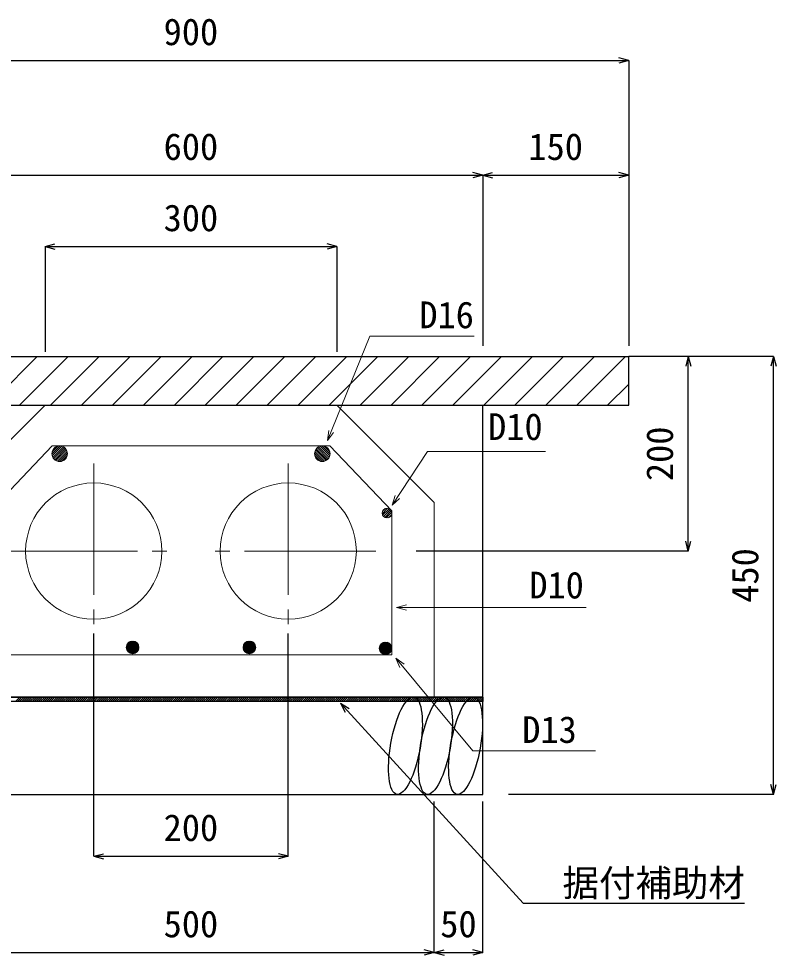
# Model space of a CAD drawing. Units: millimetres, scale not verified. Extents: x -9755 to 16726, y -7413 to 4835.
# Drawn here: x 6517 to 7296, y -5604 to -4642 of the extents above; entities that cross this region are included whole.
import ezdxf
from ezdxf.enums import TextEntityAlignment as Align

# ---------------------------------------------------------------- set-up
doc = ezdxf.new("R2010")
doc.units = ezdxf.units.MM
doc.header["$LTSCALE"] = 15
doc.linetypes.add('CHAIN2', pattern=[12, 9, -1, 1, -1])
doc.layers.add('0-1_ブロック', color=2, linetype='Continuous', lineweight=18)
doc.layers.add('0-A', color=7, linetype='Continuous', lineweight=18)
for name, color, linetype in [('0-3_鉄筋', 7, 'Continuous'), ('0-5_ｼﾞｮｲﾝﾄ詳細図', 7, 'Continuous'), ('0-6_寸法', 4, 'Continuous'), ('0-B', 4, 'Continuous')]:
    doc.layers.add(name, color=color, linetype=linetype)
doc.styles.add('ＭＳ ゴシック', font='')
doc.styles.get('ＭＳ ゴシック').set_extended_font_data('MS Gothic')

msp = doc.modelspace()

# ---------------------------------------------------------------- linework, layer by layer
at = {"layer": '0-1_ブロック', "color": 3}
for p, q in [((6543.8, -5038.66), (6443.8, -5138.66)), ((6543.8, -5038.66), (6843.8, -5038.66)), ((6843.8, -5038.66), (6943.8, -5138.66))]:
    msp.add_line(p, q, dxfattribs=at)
at = {"layer": '0-1_ブロック'}
for p, q in [((6550.95, -5080.66), (6487.3, -5147.47)), ((6550.82, -5089.16), (6559.31, -5080.67)), ((6551, -5086.85), (6557, -5080.86)), ((6551.14, -5090.96), (6561.11, -5081)), ((6551.76, -5092.46), (6562.6, -5081.62)), ((6552.61, -5093.73), (6563.87, -5082.47)), ((6553.67, -5094.8), (6564.94, -5083.53)), ((6554.93, -5095.66), (6565.8, -5084.79)), ((6556.42, -5096.29), (6566.44, -5086.27)), ((6558.2, -5096.63), (6566.78, -5088.05)), ((6829.4, -5096.63), (6820.82, -5088.05)), ((6831.18, -5096.29), (6821.16, -5086.27)), ((6832.67, -5095.66), (6821.8, -5084.79)), ((6833.93, -5094.8), (6822.66, -5083.53)), ((6834.98, -5093.73), (6823.73, -5082.47)), ((6835.84, -5092.46), (6824.99, -5081.62)), ((6836.46, -5090.96), (6826.49, -5081)), ((6836.78, -5089.16), (6828.29, -5080.67)), ((6836.59, -5086.85), (6830.6, -5080.86)), ((6560.47, -5096.48), (6566.62, -5090.33)), ((6827.13, -5096.48), (6820.98, -5090.33)), ((6890.37, -5150.25), (6895.93, -5144.69)), ((6890.69, -5147.81), (6893.5, -5145.01)), ((6890.86, -5151.88), (6897.57, -5145.18)), ((6891.74, -5153.13), (6898.81, -5146.06)), ((6892.94, -5154.05), (6899.73, -5147.26)), ((6900.3, -5295.16), (6900.3, -5147.47)), ((6894.52, -5154.59), (6900.27, -5148.84)), ((6896.79, -5154.44), (6900.12, -5151.11)), ((6627.3, -5287.91), (6634.05, -5281.16)), ((6627.43, -5286.37), (6632.51, -5281.28)), ((6627.47, -5289.15), (6635.3, -5281.33)), ((6627.82, -5290.22), (6636.36, -5281.68)), ((6628.31, -5291.14), (6637.28, -5282.17)), ((6628.52, -5283.86), (6630.01, -5282.38)), ((6759.29, -5291.14), (6750.31, -5282.17)), ((6759.77, -5290.22), (6751.24, -5281.68)), ((6760.12, -5289.15), (6752.3, -5281.33)), ((6760.29, -5287.91), (6753.55, -5281.16)), ((6760.17, -5286.37), (6755.09, -5281.28)), ((6759.08, -5283.86), (6757.59, -5282.38)), ((6900.12, -5290.15), (6892.3, -5282.33)), ((6900.29, -5288.91), (6893.55, -5282.16)), ((6900.17, -5287.37), (6895.09, -5282.28)), ((6628.92, -5291.95), (6638.09, -5282.78)), ((6629.64, -5292.65), (6638.79, -5283.49)), ((6630.46, -5293.23), (6639.38, -5284.32)), ((6631.41, -5293.7), (6639.84, -5285.27)), ((6632.5, -5294.03), (6640.17, -5286.36)), ((6633.78, -5294.16), (6640.3, -5287.64)), ((6635.4, -5293.96), (6640.1, -5289.25)), ((6753.81, -5294.16), (6747.3, -5287.64)), ((6755.1, -5294.03), (6747.43, -5286.36)), ((6752.2, -5293.96), (6747.5, -5289.25)), ((6756.19, -5293.7), (6747.75, -5285.27)), ((6757.14, -5293.23), (6748.22, -5284.32)), ((6757.96, -5292.65), (6748.81, -5283.49)), ((6758.68, -5291.95), (6749.51, -5282.78)), ((6893.81, -5295.16), (6887.3, -5288.64)), ((6895.1, -5295.03), (6887.43, -5287.36)), ((6892.2, -5294.96), (6887.5, -5290.25)), ((6896.19, -5294.7), (6887.75, -5286.27)), ((6897.14, -5294.23), (6888.22, -5285.32)), ((6897.96, -5293.65), (6888.81, -5284.49)), ((6898.68, -5292.95), (6889.51, -5283.78)), ((6899.29, -5292.14), (6890.31, -5283.17)), ((6899.77, -5291.22), (6891.24, -5282.68)), ((6899.08, -5284.86), (6897.59, -5283.38)), ((6487.3, -5295.16), (6900.3, -5295.16))]:
    msp.add_line(p, q, dxfattribs=at)
at = {"layer": '0-1_ブロック', "color": 7, "linetype": 'CHAIN2'}
for p, q in [((6593.8, -5098.66), (6593.8, -5278.66)), ((6793.8, -5098.66), (6793.8, -5278.66)), ((6503.8, -5188.66), (6683.8, -5188.66)), ((6883.8, -5188.66), (6703.8, -5188.66))]:
    msp.add_line(p, q, dxfattribs=at)
at = {"layer": '0-1_ブロック'}
msp.add_lwpolyline([(6550.95, -5080.66), (6836.65, -5080.66), (6900.3, -5147.47)], dxfattribs=at)
at = {"layer": '0-1_ブロック', "color": 3}
msp.add_lwpolyline([(6443.8, -5338.66), (6943.8, -5338.66), (6943.8, -5138.66)], dxfattribs=at)
at = {"layer": '0-1_ブロック'}
for centre, radius in [((6558.8, -5088.66), 8), ((6828.8, -5088.66), 8), ((6895.34, -5149.66), 5), ((6633.8, -5287.66), 6.5), ((6753.8, -5287.66), 6.5), ((6893.8, -5288.66), 6.5)]:
    msp.add_circle(centre, radius, dxfattribs=at)
at = {"layer": '0-1_ブロック', "color": 7}
for centre in [(6593.8, -5188.66), (6793.8, -5188.66)]:
    msp.add_circle(centre, 70, dxfattribs=at)
at = {"layer": '0-3_鉄筋'}
for p, q in [((6243.8, -4988.66), (7143.8, -4988.66)), ((6485.77, -5038.66), (6535.77, -4988.66)), ((6517.59, -5038.66), (6567.59, -4988.66)), ((6549.41, -5038.66), (6599.41, -4988.66)), ((6581.23, -5038.66), (6631.23, -4988.66)), ((6613.05, -5038.66), (6663.05, -4988.66)), ((6644.87, -5038.66), (6694.87, -4988.66)), ((6676.69, -5038.66), (6726.69, -4988.66)), ((6708.51, -5038.66), (6758.51, -4988.66)), ((6740.33, -5038.66), (6790.33, -4988.66)), ((6772.15, -5038.66), (6822.15, -4988.66)), ((6803.97, -5038.66), (6853.97, -4988.66)), ((6835.79, -5038.66), (6885.79, -4988.66)), ((6867.61, -5038.66), (6917.61, -4988.66)), ((6899.43, -5038.66), (6949.43, -4988.66)), ((6931.25, -5038.66), (6981.25, -4988.66)), ((6963.07, -5038.66), (7013.07, -4988.66)), ((6994.89, -5038.66), (7044.89, -4988.66)), ((7026.71, -5038.66), (7076.71, -4988.66)), ((7058.53, -5038.66), (7108.53, -4988.66)), ((7090.35, -5038.66), (7140.35, -4988.66)), ((7143.8, -5038.66), (7143.8, -4988.66)), ((7122.17, -5038.66), (7143.8, -5017.03)), ((6243.8, -5038.66), (7143.8, -5038.66))]:
    msp.add_line(p, q, dxfattribs=at)
at = {"layer": '0-5_ｼﾞｮｲﾝﾄ詳細図'}
for p, q in [((6993.8, -5438.66), (6993.8, -5038.66)), ((6993.8, -5338.66), (6393.8, -5338.66)), ((6393.8, -5438.66), (6993.8, -5438.66))]:
    msp.add_line(p, q, dxfattribs=at)
for centre in [(6914.28, -5388.65), (6945.18, -5388.65), (6976.09, -5388.65)]:
    msp.add_ellipse(centre, major_axis=(8.81, 49.96), ratio=0.3, dxfattribs=at)
at = {"layer": '0-6_寸法'}
for p, q in [((6243.8, -4684.61), (7143.8, -4684.61)), ((7143.8, -4684.61), (7133.66, -4681.9)), ((7143.8, -4684.61), (7133.66, -4687.33)), ((7143.8, -4684.61), (7143.8, -4802.56)), ((6993.8, -4802.56), (6983.66, -4799.84)), ((6993.8, -4802.56), (7003.94, -4799.84)), ((7143.8, -4802.56), (7133.66, -4799.84)), ((6393.8, -4802.56), (6993.8, -4802.56)), ((6993.8, -4802.56), (6983.66, -4805.27)), ((6993.8, -4802.56), (6993.8, -4977.69)), ((6993.8, -4802.56), (7143.8, -4802.56)), ((6993.8, -4802.56), (7003.94, -4805.27)), ((7143.8, -4802.56), (7133.66, -4805.27)), ((7143.8, -4802.56), (7143.8, -4977.69)), ((6543.8, -4875.76), (6553.94, -4873.04)), ((6543.8, -4875.76), (6843.8, -4875.76)), ((6543.8, -4875.76), (6553.94, -4878.48)), ((6543.8, -4875.76), (6543.8, -4983.86)), ((6843.8, -4875.76), (6833.66, -4873.04)), ((6843.8, -4875.76), (6833.66, -4878.48)), ((6843.8, -4875.76), (6843.8, -4983.86)), ((7292.81, -4988.66), (7143.8, -4988.66)), ((7205.09, -4988.66), (7202.38, -4998.8)), ((7205.09, -5188.66), (7205.09, -4988.66)), ((7205.09, -4988.66), (7207.81, -4998.8)), ((7292.81, -4988.66), (7290.09, -4998.8)), ((7292.81, -5438.66), (7292.81, -4988.66)), ((7292.81, -4988.66), (7295.53, -4998.8)), ((7205.09, -5188.66), (7202.38, -5178.51)), ((7205.09, -5188.66), (7207.81, -5178.51)), ((7205.09, -5188.66), (6925.14, -5188.66)), ((6593.8, -5502.26), (6593.8, -5273.27)), ((6793.8, -5502.26), (6793.8, -5273.27)), ((7292.81, -5438.66), (7290.09, -5428.51)), ((7292.81, -5438.66), (7295.53, -5428.51)), ((6943.8, -5601.2), (6943.8, -5446.06)), ((6993.8, -5601.2), (6993.8, -5446.06)), ((7292.81, -5438.66), (7020.32, -5438.66)), ((6593.8, -5502.26), (6603.94, -5499.54)), ((6593.8, -5502.26), (6793.8, -5502.26)), ((6593.8, -5502.26), (6603.94, -5504.98)), ((6793.8, -5502.26), (6783.66, -5499.54)), ((6793.8, -5502.26), (6783.66, -5504.98)), ((6943.8, -5601.2), (6933.66, -5598.48)), ((6943.8, -5601.2), (6953.94, -5598.48)), ((6993.8, -5601.2), (6983.66, -5598.48)), ((6443.8, -5601.2), (6943.8, -5601.2)), ((6943.8, -5601.2), (6933.66, -5603.92)), ((6943.8, -5601.2), (6993.8, -5601.2)), ((6943.8, -5601.2), (6953.94, -5603.92)), ((6993.8, -5601.2), (6983.66, -5603.92))]:
    msp.add_line(p, q, dxfattribs=at)
at = {"layer": '0-A'}
for p, q in [((6834.13, -5075.08), (6835.43, -5064.66)), ((6834.13, -5075.08), (6840.46, -5066.71)), ((6900.46, -5141.51), (6936.86, -5086.38)), ((6936.86, -5086.38), (7058.21, -5086.38)), ((6900.46, -5141.51), (6903.78, -5131.55)), ((6900.46, -5141.51), (6908.31, -5134.54)), ((6905.15, -5246.66), (6915.29, -5243.95)), ((6905.15, -5246.66), (7100.08, -5246.66)), ((6905.15, -5246.66), (6915.29, -5249.38)), ((6904.26, -5298.61), (6908.64, -5308.15)), ((6983.43, -5394.05), (7109.55, -5394.05))]:
    msp.add_line(p, q, dxfattribs=at)
for points in [[(6834.13, -5075.08), (6877.65, -4967.94), (6984.8, -4967.94)], [(6983.43, -5394.05), (6904.26, -5298.61), (6912.82, -5304.68)]]:
    msp.add_lwpolyline(points, dxfattribs=at)
at = {"layer": '0-B'}
for p, q in [((6513.42, -5343.16), (6517.92, -5338.66)), ((6515.54, -5343.16), (6520.04, -5338.66)), ((6517.66, -5343.16), (6522.16, -5338.66)), ((6519.79, -5343.16), (6524.29, -5338.66)), ((6521.91, -5343.16), (6526.41, -5338.66)), ((6524.03, -5343.16), (6528.53, -5338.66)), ((6526.15, -5343.16), (6530.65, -5338.66)), ((6528.27, -5343.16), (6532.77, -5338.66)), ((6530.39, -5343.16), (6534.89, -5338.66)), ((6532.51, -5343.16), (6537.01, -5338.66)), ((6534.63, -5343.16), (6539.13, -5338.66)), ((6536.76, -5343.16), (6541.26, -5338.66)), ((6538.88, -5343.16), (6543.38, -5338.66)), ((6541, -5343.16), (6545.5, -5338.66)), ((6543.12, -5343.16), (6547.62, -5338.66)), ((6545.24, -5343.16), (6549.74, -5338.66)), ((6547.36, -5343.16), (6551.86, -5338.66)), ((6549.48, -5343.16), (6553.98, -5338.66)), ((6551.61, -5343.16), (6556.11, -5338.66)), ((6553.73, -5343.16), (6558.23, -5338.66)), ((6555.85, -5343.16), (6560.35, -5338.66)), ((6557.97, -5343.16), (6562.47, -5338.66)), ((6560.09, -5343.16), (6564.59, -5338.66)), ((6562.21, -5343.16), (6566.71, -5338.66)), ((6564.33, -5343.16), (6568.83, -5338.66)), ((6566.45, -5343.16), (6570.95, -5338.66)), ((6568.58, -5343.16), (6573.08, -5338.66)), ((6570.7, -5343.16), (6575.2, -5338.66)), ((6572.82, -5343.16), (6577.32, -5338.66)), ((6574.94, -5343.16), (6579.44, -5338.66)), ((6577.06, -5343.16), (6581.56, -5338.66)), ((6579.18, -5343.16), (6583.68, -5338.66)), ((6581.3, -5343.16), (6585.8, -5338.66)), ((6583.42, -5343.16), (6587.92, -5338.66)), ((6585.55, -5343.16), (6590.05, -5338.66)), ((6587.67, -5343.16), (6592.17, -5338.66)), ((6589.79, -5343.16), (6594.29, -5338.66)), ((6591.91, -5343.16), (6596.41, -5338.66)), ((6594.03, -5343.16), (6598.53, -5338.66)), ((6596.15, -5343.16), (6600.65, -5338.66)), ((6598.27, -5343.16), (6602.77, -5338.66)), ((6600.4, -5343.16), (6604.9, -5338.66)), ((6602.52, -5343.16), (6607.02, -5338.66)), ((6604.64, -5343.16), (6609.14, -5338.66)), ((6606.76, -5343.16), (6611.26, -5338.66)), ((6608.88, -5343.16), (6613.38, -5338.66)), ((6611, -5343.16), (6615.5, -5338.66)), ((6613.12, -5343.16), (6617.62, -5338.66)), ((6615.24, -5343.16), (6619.74, -5338.66)), ((6617.37, -5343.16), (6621.87, -5338.66)), ((6619.49, -5343.16), (6623.99, -5338.66)), ((6621.61, -5343.16), (6626.11, -5338.66)), ((6623.73, -5343.16), (6628.23, -5338.66)), ((6625.85, -5343.16), (6630.35, -5338.66)), ((6627.97, -5343.16), (6632.47, -5338.66)), ((6630.09, -5343.16), (6634.59, -5338.66)), ((6632.22, -5343.16), (6636.72, -5338.66)), ((6634.34, -5343.16), (6638.84, -5338.66)), ((6636.46, -5343.16), (6640.96, -5338.66)), ((6638.58, -5343.16), (6643.08, -5338.66)), ((6640.7, -5343.16), (6645.2, -5338.66)), ((6642.82, -5343.16), (6647.32, -5338.66)), ((6644.94, -5343.16), (6649.44, -5338.66)), ((6647.06, -5343.16), (6651.56, -5338.66)), ((6649.19, -5343.16), (6653.69, -5338.66)), ((6651.31, -5343.16), (6655.81, -5338.66)), ((6653.43, -5343.16), (6657.93, -5338.66)), ((6655.55, -5343.16), (6660.05, -5338.66)), ((6657.67, -5343.16), (6662.17, -5338.66)), ((6659.79, -5343.16), (6664.29, -5338.66)), ((6661.91, -5343.16), (6666.41, -5338.66)), ((6664.03, -5343.16), (6668.53, -5338.66)), ((6666.16, -5343.16), (6670.66, -5338.66)), ((6668.28, -5343.16), (6672.78, -5338.66)), ((6670.4, -5343.16), (6674.9, -5338.66)), ((6672.52, -5343.16), (6677.02, -5338.66)), ((6674.64, -5343.16), (6679.14, -5338.66)), ((6676.76, -5343.16), (6681.26, -5338.66)), ((6678.88, -5343.16), (6683.38, -5338.66)), ((6681.01, -5343.16), (6685.51, -5338.66)), ((6683.13, -5343.16), (6687.63, -5338.66)), ((6685.25, -5343.16), (6689.75, -5338.66)), ((6687.37, -5343.16), (6691.87, -5338.66)), ((6689.49, -5343.16), (6693.99, -5338.66)), ((6691.61, -5343.16), (6696.11, -5338.66)), ((6693.73, -5343.16), (6698.23, -5338.66)), ((6695.85, -5343.16), (6700.35, -5338.66)), ((6697.98, -5343.16), (6702.48, -5338.66)), ((6700.1, -5343.16), (6704.6, -5338.66)), ((6702.22, -5343.16), (6706.72, -5338.66)), ((6704.34, -5343.16), (6708.84, -5338.66)), ((6706.46, -5343.16), (6710.96, -5338.66)), ((6708.58, -5343.16), (6713.08, -5338.66)), ((6710.7, -5343.16), (6715.2, -5338.66)), ((6712.83, -5343.16), (6717.33, -5338.66)), ((6714.95, -5343.16), (6719.45, -5338.66)), ((6717.07, -5343.16), (6721.57, -5338.66)), ((6719.19, -5343.16), (6723.69, -5338.66)), ((6721.31, -5343.16), (6725.81, -5338.66)), ((6723.43, -5343.16), (6727.93, -5338.66)), ((6725.55, -5343.16), (6730.05, -5338.66)), ((6727.67, -5343.16), (6732.17, -5338.66)), ((6729.8, -5343.16), (6734.3, -5338.66)), ((6731.92, -5343.16), (6736.42, -5338.66)), ((6734.04, -5343.16), (6738.54, -5338.66)), ((6736.16, -5343.16), (6740.66, -5338.66)), ((6738.28, -5343.16), (6742.78, -5338.66)), ((6740.4, -5343.16), (6744.9, -5338.66)), ((6742.52, -5343.16), (6747.02, -5338.66)), ((6744.65, -5343.16), (6749.15, -5338.66)), ((6746.77, -5343.16), (6751.27, -5338.66)), ((6748.89, -5343.16), (6753.39, -5338.66)), ((6751.01, -5343.16), (6755.51, -5338.66)), ((6753.13, -5343.16), (6757.63, -5338.66)), ((6755.25, -5343.16), (6759.75, -5338.66)), ((6757.37, -5343.16), (6761.87, -5338.66)), ((6759.49, -5343.16), (6763.99, -5338.66)), ((6761.62, -5343.16), (6766.12, -5338.66)), ((6763.74, -5343.16), (6768.24, -5338.66)), ((6765.86, -5343.16), (6770.36, -5338.66)), ((6767.98, -5343.16), (6772.48, -5338.66)), ((6770.1, -5343.16), (6774.6, -5338.66)), ((6772.22, -5343.16), (6776.72, -5338.66)), ((6774.34, -5343.16), (6778.84, -5338.66)), ((6776.46, -5343.16), (6780.96, -5338.66)), ((6778.59, -5343.16), (6783.09, -5338.66)), ((6780.71, -5343.16), (6785.21, -5338.66)), ((6782.83, -5343.16), (6787.33, -5338.66)), ((6784.95, -5343.16), (6789.45, -5338.66)), ((6787.07, -5343.16), (6791.57, -5338.66)), ((6789.19, -5343.16), (6793.69, -5338.66)), ((6791.31, -5343.16), (6795.81, -5338.66)), ((6793.44, -5343.16), (6797.94, -5338.66)), ((6795.56, -5343.16), (6800.06, -5338.66)), ((6797.68, -5343.16), (6802.18, -5338.66)), ((6799.8, -5343.16), (6804.3, -5338.66)), ((6801.92, -5343.16), (6806.42, -5338.66)), ((6804.04, -5343.16), (6808.54, -5338.66)), ((6806.16, -5343.16), (6810.66, -5338.66)), ((6808.28, -5343.16), (6812.78, -5338.66)), ((6810.41, -5343.16), (6814.91, -5338.66)), ((6812.53, -5343.16), (6817.03, -5338.66)), ((6814.65, -5343.16), (6819.15, -5338.66)), ((6816.77, -5343.16), (6821.27, -5338.66)), ((6818.89, -5343.16), (6823.39, -5338.66)), ((6821.01, -5343.16), (6825.51, -5338.66)), ((6823.13, -5343.16), (6827.63, -5338.66)), ((6825.26, -5343.16), (6829.76, -5338.66)), ((6827.38, -5343.16), (6831.88, -5338.66)), ((6829.5, -5343.16), (6834, -5338.66)), ((6831.62, -5343.16), (6836.12, -5338.66)), ((6833.74, -5343.16), (6838.24, -5338.66)), ((6835.86, -5343.16), (6840.36, -5338.66)), ((6837.98, -5343.16), (6842.48, -5338.66)), ((6840.1, -5343.16), (6844.6, -5338.66)), ((6842.23, -5343.16), (6846.73, -5338.66)), ((6844.35, -5343.16), (6848.85, -5338.66)), ((6846.47, -5343.16), (6850.97, -5338.66)), ((6848.59, -5343.16), (6853.09, -5338.66)), ((6850.71, -5343.16), (6855.21, -5338.66)), ((6852.83, -5343.16), (6857.33, -5338.66)), ((6854.95, -5343.16), (6859.45, -5338.66)), ((6857.08, -5343.16), (6861.58, -5338.66)), ((6859.2, -5343.16), (6863.7, -5338.66)), ((6861.32, -5343.16), (6865.82, -5338.66)), ((6863.44, -5343.16), (6867.94, -5338.66)), ((6865.56, -5343.16), (6870.06, -5338.66)), ((6867.68, -5343.16), (6872.18, -5338.66)), ((6869.8, -5343.16), (6874.3, -5338.66)), ((6871.92, -5343.16), (6876.42, -5338.66)), ((6874.05, -5343.16), (6878.55, -5338.66)), ((6876.17, -5343.16), (6880.67, -5338.66)), ((6878.29, -5343.16), (6882.79, -5338.66)), ((6880.41, -5343.16), (6884.91, -5338.66)), ((6882.53, -5343.16), (6887.03, -5338.66)), ((6884.65, -5343.16), (6889.15, -5338.66)), ((6886.77, -5343.16), (6891.27, -5338.66)), ((6888.89, -5343.16), (6893.39, -5338.66)), ((6891.02, -5343.16), (6895.52, -5338.66)), ((6893.14, -5343.16), (6897.64, -5338.66)), ((6895.26, -5343.16), (6899.76, -5338.66)), ((6897.38, -5343.16), (6901.88, -5338.66)), ((6899.5, -5343.16), (6904, -5338.66)), ((6901.62, -5343.16), (6906.12, -5338.66)), ((6903.74, -5343.16), (6908.24, -5338.66)), ((6905.87, -5343.16), (6910.37, -5338.66)), ((6907.99, -5343.16), (6912.49, -5338.66)), ((6910.11, -5343.16), (6914.61, -5338.66)), ((6912.23, -5343.16), (6916.73, -5338.66)), ((6914.35, -5343.16), (6918.85, -5338.66)), ((6916.47, -5343.16), (6920.97, -5338.66)), ((6918.59, -5343.16), (6923.09, -5338.66)), ((6920.71, -5343.16), (6925.21, -5338.66)), ((6922.84, -5343.16), (6927.34, -5338.66)), ((6924.96, -5343.16), (6929.46, -5338.66)), ((6927.08, -5343.16), (6931.58, -5338.66)), ((6929.2, -5343.16), (6933.7, -5338.66)), ((6931.32, -5343.16), (6935.82, -5338.66)), ((6933.44, -5343.16), (6937.94, -5338.66)), ((6935.56, -5343.16), (6940.06, -5338.66)), ((6937.69, -5343.16), (6942.19, -5338.66)), ((6939.81, -5343.16), (6944.31, -5338.66)), ((6941.93, -5343.16), (6946.43, -5338.66)), ((6944.05, -5343.16), (6948.55, -5338.66)), ((6946.17, -5343.16), (6950.67, -5338.66)), ((6948.29, -5343.16), (6952.79, -5338.66)), ((6950.41, -5343.16), (6954.91, -5338.66)), ((6952.53, -5343.16), (6957.03, -5338.66)), ((6954.66, -5343.16), (6959.16, -5338.66)), ((6956.78, -5343.16), (6961.28, -5338.66)), ((6958.9, -5343.16), (6963.4, -5338.66)), ((6961.02, -5343.16), (6965.52, -5338.66)), ((6963.14, -5343.16), (6967.64, -5338.66)), ((6965.26, -5343.16), (6969.76, -5338.66)), ((6967.38, -5343.16), (6971.88, -5338.66)), ((6969.51, -5343.16), (6974.01, -5338.66)), ((6971.63, -5343.16), (6976.13, -5338.66)), ((6973.75, -5343.16), (6978.25, -5338.66)), ((6975.87, -5343.16), (6980.37, -5338.66)), ((6977.99, -5343.16), (6982.49, -5338.66)), ((6980.11, -5343.16), (6984.61, -5338.66)), ((6982.23, -5343.16), (6986.73, -5338.66)), ((6984.35, -5343.16), (6988.85, -5338.66)), ((6986.48, -5343.16), (6990.98, -5338.66)), ((6988.6, -5343.16), (6993.1, -5338.66)), ((6990.72, -5343.16), (6993.8, -5340.08)), ((6847.59, -5344.77), (7035.28, -5550.4)), ((6847.59, -5344.77), (6852.42, -5354.1)), ((6847.59, -5344.77), (6856.44, -5350.43)), ((6992.84, -5343.16), (6993.8, -5342.2)), ((7035.28, -5550.4), (7262.81, -5550.4))]:
    msp.add_line(p, q, dxfattribs=at)
msp.add_lwpolyline([(6393.8, -5338.66), (6993.8, -5338.66), (6993.8, -5343.16), (6393.8, -5343.16)], close=True, dxfattribs=at)

# ---------------------------------------------------------------- texts
at = {"layer": '0-6_寸法', "style": 'ＭＳ ゴシック'}
for s, p in [('900', (6665.67, -4677.11)), ('600', (6665.67, -4795.06)), ('150', (7040.67, -4795.06)), ('300', (6665.67, -4868.26)), ('200', (6665.67, -5494.76)), ('500', (6665.67, -5593.7)), ('50', (6950.05, -5593.7))]:
    msp.add_text(s, height=27.49, dxfattribs=at).set_placement(p, align=Align.BOTTOM_LEFT)
for s, p in [('200', (7197.59, -5116.78)), ('450', (7285.31, -5241.78))]:
    msp.add_text(s, height=27.49, rotation=90, dxfattribs=at).set_placement(p, align=Align.BOTTOM_LEFT)
at = {"layer": '0-A', "color": 4, "style": 'ＭＳ ゴシック'}
for s, p in [('D16', (6928.55, -4967.94)), ('D10', (6999.23, -5082.77)), ('D10', (7041.61, -5245.57)), ('D13', (7034.32, -5394.02))]:
    msp.add_text(s, height=27.49, dxfattribs=at).set_placement(p, align=Align.BOTTOM_LEFT)
at = {"layer": '0-B', "style": 'ＭＳ ゴシック'}
msp.add_text('据付補助材', height=27.49, dxfattribs=at).set_placement((7075.73, -5551.66), align=Align.BOTTOM_LEFT)

doc.saveas('drawing.dxf')
